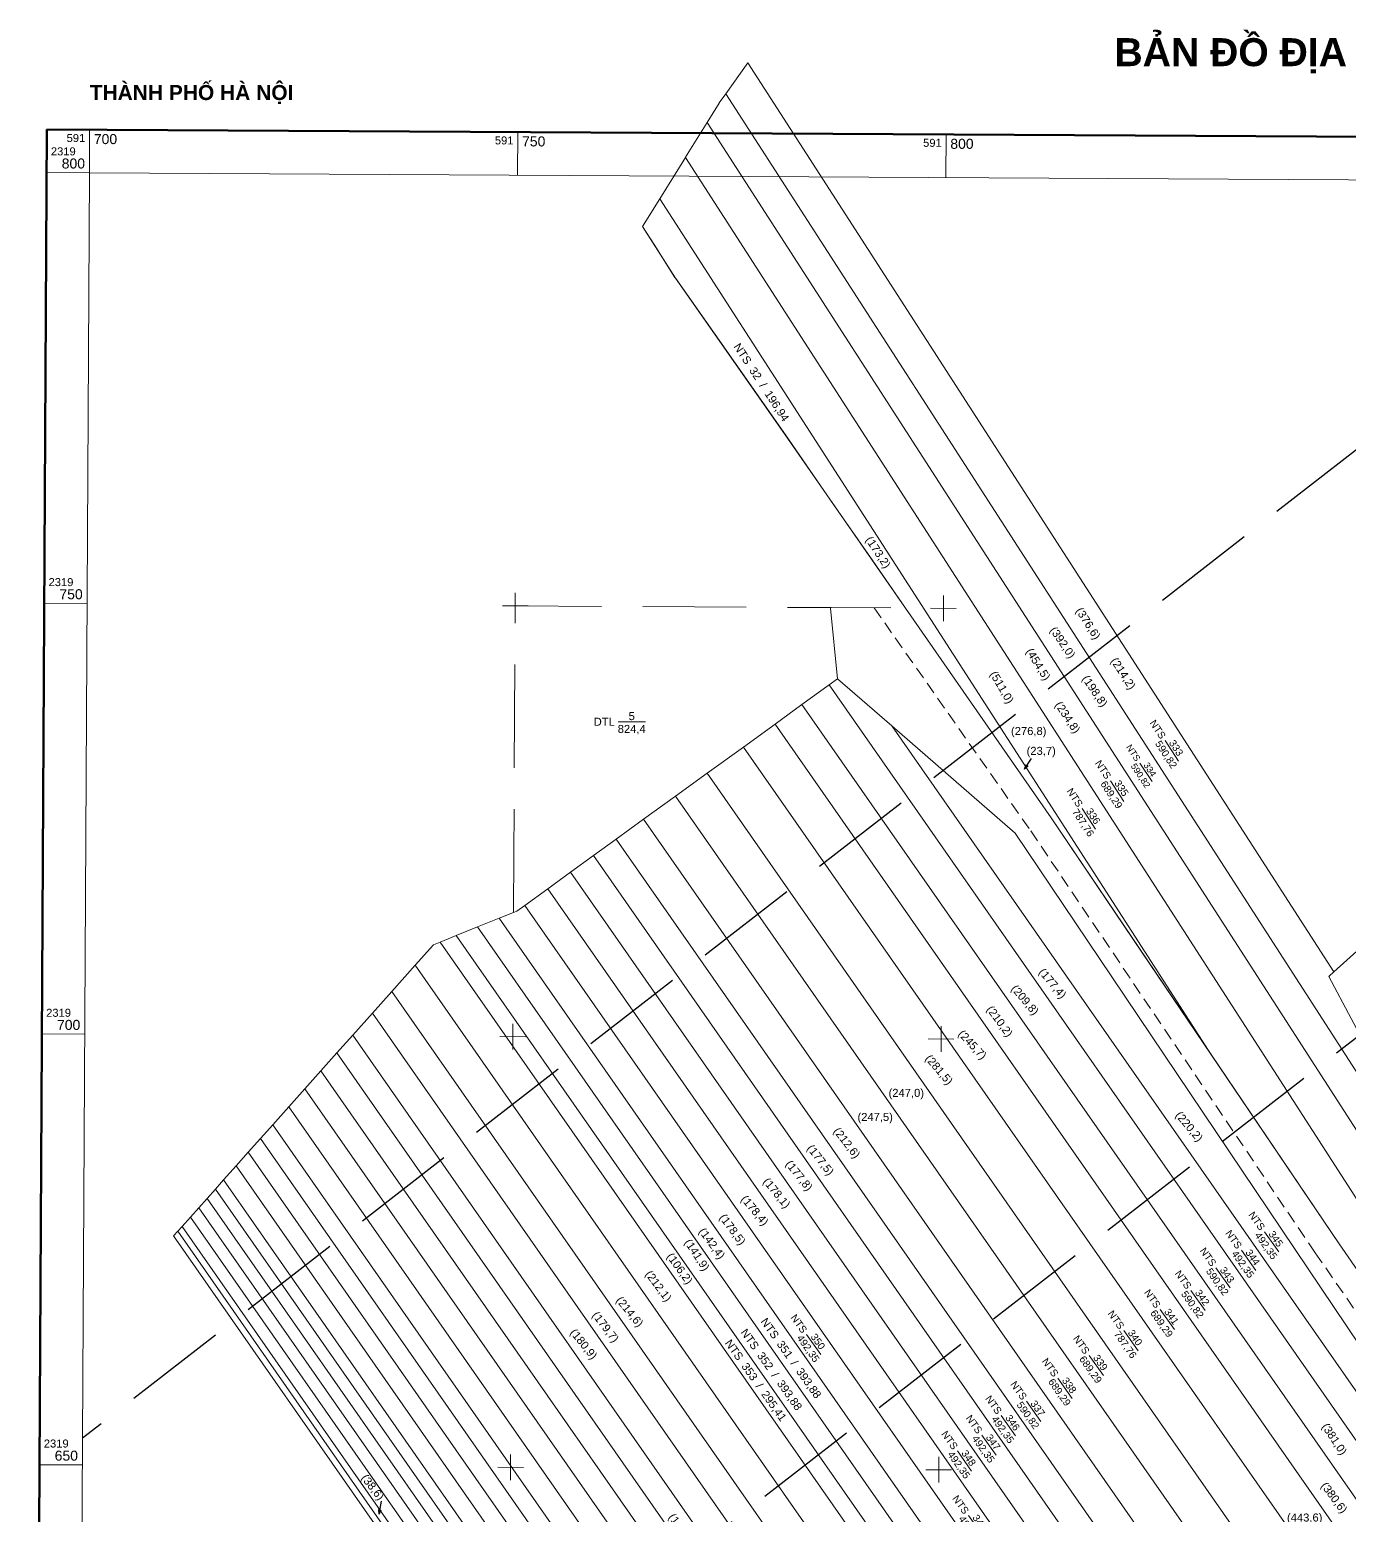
# Model space of a CAD drawing. Header units: metres. Extents: x 591850 to 11787372, y 2319432 to 2388242.
# Drawn here: x 11786917.8 to 11787082.7, y 2388042.2 to 2388227.9 of the extents above; entities that cross this region are included whole.
import ezdxf
from ezdxf.enums import TextEntityAlignment as Align

# ---------------------------------------------------------------- set-up
doc = ezdxf.new("R2010")
doc.units = ezdxf.units.M
doc.header["$MEASUREMENT"] = 0
doc.linetypes.add('DGN Style 3', pattern=[18.08141, 12.915293, -5.166117])
doc.linetypes.add('{tuong nha}', pattern=[2.3, 1.5, -0.8])
for name, color, linetype, lineweight in [('Level 10', 7, 'Continuous', 0), ('Level 13', 7, 'Continuous', 0), ('Level 2', 7, 'Continuous', 0), ('Level 22', 7, 'Continuous', 0), ('Level 29', 7, 'Continuous', 0), ('Level 32', 7, 'Continuous', 0), ('Level 4', 7, 'Continuous', 0), ('Level 51', 7, 'Continuous', 0), ('Level 6', 7, 'Continuous', 0), ('Level 63', 7, 'Continuous', 0)]:
    doc.layers.add(name, color=color, linetype=linetype, lineweight=lineweight)
doc.styles.get("Standard").update_dxf_attribs({"font": 'arial.ttf'})
doc.styles.add('Style-Arial', font='arial.ttf')
doc.dimstyles.get("Standard").update_dxf_attribs({"dimtxt": 0.18, "dimasz": 0.18, "dimexe": 1.25, "dimexo": 0.0625, "dimtad": 1, "dimdsep": 46, "dimtxsty": 'Standard', "dimcen": 0.09, "dimazin": 3, "dimtfac": 1, "dimtmove": 0, "dimatfit": 3})

# ---------------------------------------------------------------- blocks, each defined once
blk = doc.blocks.new('N_Thua_1')
at = {"layer": 'Level 13', "color": 7, "linetype": 'Continuous', "lineweight": 0}
blk.add_line((0, 0), (3.426829, 0), dxfattribs=at)
at = {"layer": 'Level 13', "color": 3, "linetype": 'Continuous', "lineweight": 0}
blk.add_text('DTL', height=1, dxfattribs=at).set_placement((-0.4, 0), align=Align.MIDDLE_RIGHT)
at = {"layer": 'Level 2', "color": 1, "linetype": 'Continuous', "lineweight": 0}
blk.add_text('5', height=1, dxfattribs=at).set_placement((1.713415, 0.2), align=Align.CENTER)
at = {"layer": 'Level 4', "color": 1, "linetype": 'Continuous', "lineweight": 0}
blk.add_text('824,4', height=1, dxfattribs=at).set_placement((1.713415, -0.4), align=Align.TOP_CENTER)
blk = doc.blocks.new('N_Thua_96')
at = {"layer": 'Level 13', "color": 7, "linetype": 'Continuous', "lineweight": 0}
blk.add_line((0, 0), (3.089634, 0), dxfattribs=at)
at = {"layer": 'Level 13', "color": 3, "linetype": 'Continuous', "lineweight": 0}
blk.add_text('NTS', height=0.9, dxfattribs=at).set_placement((-0.4, 0), align=Align.MIDDLE_RIGHT)
at = {"layer": 'Level 2', "color": 2, "linetype": 'Continuous', "lineweight": 0}
blk.add_text('336', height=0.9, dxfattribs=at).set_placement((1.544817, 0.2), align=Align.CENTER)
at = {"layer": 'Level 4', "color": 1, "linetype": 'Continuous', "lineweight": 0}
blk.add_text('787,76', height=0.9, dxfattribs=at).set_placement((1.544817, -0.4), align=Align.TOP_CENTER)
blk = doc.blocks.new('N_Thua_97')
at = {"layer": 'Level 13', "color": 7, "linetype": 'Continuous', "lineweight": 0}
blk.add_line((0, 0), (3.089634, 0), dxfattribs=at)
at = {"layer": 'Level 13', "color": 3, "linetype": 'Continuous', "lineweight": 0}
blk.add_text('NTS', height=0.9, dxfattribs=at).set_placement((-0.4, 0), align=Align.MIDDLE_RIGHT)
at = {"layer": 'Level 2', "color": 2, "linetype": 'Continuous', "lineweight": 0}
blk.add_text('340', height=0.9, dxfattribs=at).set_placement((1.544817, 0.2), align=Align.CENTER)
at = {"layer": 'Level 4', "color": 1, "linetype": 'Continuous', "lineweight": 0}
blk.add_text('787,76', height=0.9, dxfattribs=at).set_placement((1.544817, -0.4), align=Align.TOP_CENTER)
blk = doc.blocks.new('N_Thua_98')
at = {"layer": 'Level 13', "color": 7, "linetype": 'Continuous', "lineweight": 0}
blk.add_line((0, 0), (3.088262, 0), dxfattribs=at)
at = {"layer": 'Level 13', "color": 3, "linetype": 'Continuous', "lineweight": 0}
blk.add_text('NTS', height=0.9, dxfattribs=at).set_placement((-0.4, 0), align=Align.MIDDLE_RIGHT)
at = {"layer": 'Level 2', "color": 2, "linetype": 'Continuous', "lineweight": 0}
blk.add_text('339', height=0.9, dxfattribs=at).set_placement((1.544131, 0.2), align=Align.CENTER)
at = {"layer": 'Level 4', "color": 1, "linetype": 'Continuous', "lineweight": 0}
blk.add_text('689,29', height=0.9, dxfattribs=at).set_placement((1.544131, -0.4), align=Align.TOP_CENTER)
blk = doc.blocks.new('N_Thua_99')
at = {"layer": 'Level 13', "color": 7, "linetype": 'Continuous', "lineweight": 0}
blk.add_line((0, 0), (3.088262, 0), dxfattribs=at)
at = {"layer": 'Level 13', "color": 3, "linetype": 'Continuous', "lineweight": 0}
blk.add_text('NTS', height=0.9, dxfattribs=at).set_placement((-0.4, 0), align=Align.MIDDLE_RIGHT)
at = {"layer": 'Level 2', "color": 2, "linetype": 'Continuous', "lineweight": 0}
blk.add_text('338', height=0.9, dxfattribs=at).set_placement((1.544131, 0.2), align=Align.CENTER)
at = {"layer": 'Level 4', "color": 1, "linetype": 'Continuous', "lineweight": 0}
blk.add_text('689,29', height=0.9, dxfattribs=at).set_placement((1.544131, -0.4), align=Align.TOP_CENTER)
blk = doc.blocks.new('N_Thua_100')
at = {"layer": 'Level 13', "color": 7, "linetype": 'Continuous', "lineweight": 0}
blk.add_line((0, 0), (3.088262, 0), dxfattribs=at)
at = {"layer": 'Level 13', "color": 3, "linetype": 'Continuous', "lineweight": 0}
blk.add_text('NTS', height=0.9, dxfattribs=at).set_placement((-0.4, 0), align=Align.MIDDLE_RIGHT)
at = {"layer": 'Level 2', "color": 2, "linetype": 'Continuous', "lineweight": 0}
blk.add_text('341', height=0.9, dxfattribs=at).set_placement((1.544131, 0.2), align=Align.CENTER)
at = {"layer": 'Level 4', "color": 1, "linetype": 'Continuous', "lineweight": 0}
blk.add_text('689,29', height=0.9, dxfattribs=at).set_placement((1.544131, -0.4), align=Align.TOP_CENTER)
blk = doc.blocks.new('N_Thua_101')
at = {"layer": 'Level 13', "color": 7, "linetype": 'Continuous', "lineweight": 0}
blk.add_line((0, 0), (3.088262, 0), dxfattribs=at)
at = {"layer": 'Level 13', "color": 3, "linetype": 'Continuous', "lineweight": 0}
blk.add_text('NTS', height=0.9, dxfattribs=at).set_placement((-0.4, 0), align=Align.MIDDLE_RIGHT)
at = {"layer": 'Level 2', "color": 2, "linetype": 'Continuous', "lineweight": 0}
blk.add_text('335', height=0.9, dxfattribs=at).set_placement((1.544131, 0.2), align=Align.CENTER)
at = {"layer": 'Level 4', "color": 1, "linetype": 'Continuous', "lineweight": 0}
blk.add_text('689,29', height=0.9, dxfattribs=at).set_placement((1.544131, -0.4), align=Align.TOP_CENTER)
blk = doc.blocks.new('N_Thua_104')
at = {"layer": 'Level 13', "color": 7, "linetype": 'Continuous', "lineweight": 0}
blk.add_line((0, 0), (3.089634, 0), dxfattribs=at)
at = {"layer": 'Level 13', "color": 3, "linetype": 'Continuous', "lineweight": 0}
blk.add_text('NTS', height=0.9, dxfattribs=at).set_placement((-0.4, 0), align=Align.MIDDLE_RIGHT)
at = {"layer": 'Level 2', "color": 2, "linetype": 'Continuous', "lineweight": 0}
blk.add_text('342', height=0.9, dxfattribs=at).set_placement((1.544817, 0.2), align=Align.CENTER)
at = {"layer": 'Level 4', "color": 1, "linetype": 'Continuous', "lineweight": 0}
blk.add_text('590,82', height=0.9, dxfattribs=at).set_placement((1.544817, -0.4), align=Align.TOP_CENTER)
blk = doc.blocks.new('N_Thua_105')
at = {"layer": 'Level 13', "color": 7, "linetype": 'Continuous', "lineweight": 0}
blk.add_line((0, 0), (3.089634, 0), dxfattribs=at)
at = {"layer": 'Level 13', "color": 3, "linetype": 'Continuous', "lineweight": 0}
blk.add_text('NTS', height=0.9, dxfattribs=at).set_placement((-0.4, 0), align=Align.MIDDLE_RIGHT)
at = {"layer": 'Level 2', "color": 2, "linetype": 'Continuous', "lineweight": 0}
blk.add_text('343', height=0.9, dxfattribs=at).set_placement((1.544817, 0.2), align=Align.CENTER)
at = {"layer": 'Level 4', "color": 1, "linetype": 'Continuous', "lineweight": 0}
blk.add_text('590,82', height=0.9, dxfattribs=at).set_placement((1.544817, -0.4), align=Align.TOP_CENTER)
blk = doc.blocks.new('N_Thua_106')
at = {"layer": 'Level 13', "color": 7, "linetype": 'Continuous', "lineweight": 0}
blk.add_line((0, 0), (3.089634, 0), dxfattribs=at)
at = {"layer": 'Level 13', "color": 3, "linetype": 'Continuous', "lineweight": 0}
blk.add_text('NTS', height=0.9, dxfattribs=at).set_placement((-0.4, 0), align=Align.MIDDLE_RIGHT)
at = {"layer": 'Level 2', "color": 2, "linetype": 'Continuous', "lineweight": 0}
blk.add_text('333', height=0.9, dxfattribs=at).set_placement((1.544817, 0.2), align=Align.CENTER)
at = {"layer": 'Level 4', "color": 1, "linetype": 'Continuous', "lineweight": 0}
blk.add_text('590,82', height=0.9, dxfattribs=at).set_placement((1.544817, -0.4), align=Align.TOP_CENTER)
blk = doc.blocks.new('N_Thua_107')
at = {"layer": 'Level 13', "color": 7, "linetype": 'Continuous', "lineweight": 0}
blk.add_line((0, 0), (2.746341, 0), dxfattribs=at)
at = {"layer": 'Level 13', "color": 3, "linetype": 'Continuous', "lineweight": 0}
blk.add_text('NTS', height=0.8, dxfattribs=at).set_placement((-0.4, 0), align=Align.MIDDLE_RIGHT)
at = {"layer": 'Level 2', "color": 2, "linetype": 'Continuous', "lineweight": 0}
blk.add_text('334', height=0.8, dxfattribs=at).set_placement((1.373171, 0.2), align=Align.CENTER)
at = {"layer": 'Level 4', "color": 1, "linetype": 'Continuous', "lineweight": 0}
blk.add_text('590,82', height=0.8, dxfattribs=at).set_placement((1.373171, -0.4), align=Align.TOP_CENTER)
blk = doc.blocks.new('N_Thua_108')
at = {"layer": 'Level 13', "color": 7, "linetype": 'Continuous', "lineweight": 0}
blk.add_line((0, 0), (3.089634, 0), dxfattribs=at)
at = {"layer": 'Level 13', "color": 3, "linetype": 'Continuous', "lineweight": 0}
blk.add_text('NTS', height=0.9, dxfattribs=at).set_placement((-0.4, 0), align=Align.MIDDLE_RIGHT)
at = {"layer": 'Level 2', "color": 2, "linetype": 'Continuous', "lineweight": 0}
blk.add_text('337', height=0.9, dxfattribs=at).set_placement((1.544817, 0.2), align=Align.CENTER)
at = {"layer": 'Level 4', "color": 1, "linetype": 'Continuous', "lineweight": 0}
blk.add_text('590,82', height=0.9, dxfattribs=at).set_placement((1.544817, -0.4), align=Align.TOP_CENTER)
blk = doc.blocks.new('N_Thua_109')
at = {"layer": 'Level 13', "color": 7, "linetype": 'Continuous', "lineweight": 0}
blk.add_line((0, 0), (3.084146, 0), dxfattribs=at)
at = {"layer": 'Level 13', "color": 3, "linetype": 'Continuous', "lineweight": 0}
blk.add_text('NTS', height=0.9, dxfattribs=at).set_placement((-0.4, 0), align=Align.MIDDLE_RIGHT)
at = {"layer": 'Level 2', "color": 2, "linetype": 'Continuous', "lineweight": 0}
blk.add_text('345', height=0.9, dxfattribs=at).set_placement((1.542073, 0.2), align=Align.CENTER)
at = {"layer": 'Level 4', "color": 1, "linetype": 'Continuous', "lineweight": 0}
blk.add_text('492,35', height=0.9, dxfattribs=at).set_placement((1.542073, -0.4), align=Align.TOP_CENTER)
blk = doc.blocks.new('N_Thua_110')
at = {"layer": 'Level 13', "color": 7, "linetype": 'Continuous', "lineweight": 0}
blk.add_line((0, 0), (3.084146, 0), dxfattribs=at)
at = {"layer": 'Level 13', "color": 3, "linetype": 'Continuous', "lineweight": 0}
blk.add_text('NTS', height=0.9, dxfattribs=at).set_placement((-0.4, 0), align=Align.MIDDLE_RIGHT)
at = {"layer": 'Level 2', "color": 2, "linetype": 'Continuous', "lineweight": 0}
blk.add_text('344', height=0.9, dxfattribs=at).set_placement((1.542073, 0.2), align=Align.CENTER)
at = {"layer": 'Level 4', "color": 1, "linetype": 'Continuous', "lineweight": 0}
blk.add_text('492,35', height=0.9, dxfattribs=at).set_placement((1.542073, -0.4), align=Align.TOP_CENTER)
blk = doc.blocks.new('N_Thua_112')
at = {"layer": 'Level 13', "color": 7, "linetype": 'Continuous', "lineweight": 0}
blk.add_line((0, 0), (3.084146, 0), dxfattribs=at)
at = {"layer": 'Level 13', "color": 3, "linetype": 'Continuous', "lineweight": 0}
blk.add_text('NTS', height=0.9, dxfattribs=at).set_placement((-0.4, 0), align=Align.MIDDLE_RIGHT)
at = {"layer": 'Level 2', "color": 2, "linetype": 'Continuous', "lineweight": 0}
blk.add_text('350', height=0.9, dxfattribs=at).set_placement((1.542073, 0.2), align=Align.CENTER)
at = {"layer": 'Level 4', "color": 1, "linetype": 'Continuous', "lineweight": 0}
blk.add_text('492,35', height=0.9, dxfattribs=at).set_placement((1.542073, -0.4), align=Align.TOP_CENTER)
blk = doc.blocks.new('N_Thua_114')
at = {"layer": 'Level 13', "color": 7, "linetype": 'Continuous', "lineweight": 0}
blk.add_line((0, 0), (3.084146, 0), dxfattribs=at)
at = {"layer": 'Level 13', "color": 3, "linetype": 'Continuous', "lineweight": 0}
blk.add_text('NTS', height=0.9, dxfattribs=at).set_placement((-0.4, 0), align=Align.MIDDLE_RIGHT)
at = {"layer": 'Level 2', "color": 2, "linetype": 'Continuous', "lineweight": 0}
blk.add_text('348', height=0.9, dxfattribs=at).set_placement((1.542073, 0.2), align=Align.CENTER)
at = {"layer": 'Level 4', "color": 1, "linetype": 'Continuous', "lineweight": 0}
blk.add_text('492,35', height=0.9, dxfattribs=at).set_placement((1.542073, -0.4), align=Align.TOP_CENTER)
blk = doc.blocks.new('N_Thua_115')
at = {"layer": 'Level 13', "color": 7, "linetype": 'Continuous', "lineweight": 0}
blk.add_line((0, 0), (3.084146, 0), dxfattribs=at)
at = {"layer": 'Level 13', "color": 3, "linetype": 'Continuous', "lineweight": 0}
blk.add_text('NTS', height=0.9, dxfattribs=at).set_placement((-0.4, 0), align=Align.MIDDLE_RIGHT)
at = {"layer": 'Level 2', "color": 2, "linetype": 'Continuous', "lineweight": 0}
blk.add_text('349', height=0.9, dxfattribs=at).set_placement((1.542073, 0.2), align=Align.CENTER)
at = {"layer": 'Level 4', "color": 1, "linetype": 'Continuous', "lineweight": 0}
blk.add_text('492,35', height=0.9, dxfattribs=at).set_placement((1.542073, -0.4), align=Align.TOP_CENTER)
blk = doc.blocks.new('N_Thua_116')
at = {"layer": 'Level 13', "color": 7, "linetype": 'Continuous', "lineweight": 0}
blk.add_line((0, 0), (3.084146, 0), dxfattribs=at)
at = {"layer": 'Level 13', "color": 3, "linetype": 'Continuous', "lineweight": 0}
blk.add_text('NTS', height=0.9, dxfattribs=at).set_placement((-0.4, 0), align=Align.MIDDLE_RIGHT)
at = {"layer": 'Level 2', "color": 2, "linetype": 'Continuous', "lineweight": 0}
blk.add_text('347', height=0.9, dxfattribs=at).set_placement((1.542073, 0.2), align=Align.CENTER)
at = {"layer": 'Level 4', "color": 1, "linetype": 'Continuous', "lineweight": 0}
blk.add_text('492,35', height=0.9, dxfattribs=at).set_placement((1.542073, -0.4), align=Align.TOP_CENTER)
blk = doc.blocks.new('N_Thua_117')
at = {"layer": 'Level 13', "color": 7, "linetype": 'Continuous', "lineweight": 0}
blk.add_line((0, 0), (3.084146, 0), dxfattribs=at)
at = {"layer": 'Level 13', "color": 3, "linetype": 'Continuous', "lineweight": 0}
blk.add_text('NTS', height=0.9, dxfattribs=at).set_placement((-0.4, 0), align=Align.MIDDLE_RIGHT)
at = {"layer": 'Level 2', "color": 2, "linetype": 'Continuous', "lineweight": 0}
blk.add_text('346', height=0.9, dxfattribs=at).set_placement((1.542073, 0.2), align=Align.CENTER)
at = {"layer": 'Level 4', "color": 1, "linetype": 'Continuous', "lineweight": 0}
blk.add_text('492,35', height=0.9, dxfattribs=at).set_placement((1.542073, -0.4), align=Align.TOP_CENTER)
blk = doc.blocks.new('N_Th1_74')
at = {"layer": 'Level 13', "color": 3, "linetype": 'Continuous', "lineweight": 0}
blk.add_text('NTS', height=1, dxfattribs=at).set_placement((-1.9281, 0), align=Align.MIDDLE_RIGHT)
at = {"layer": 'Level 13', "color": 7, "linetype": 'Continuous', "lineweight": 0}
blk.add_text('/', height=1, dxfattribs=at).set_placement((1.9281, 0), align=Align.MIDDLE_LEFT)
at = {"layer": 'Level 2', "color": 2, "linetype": 'Continuous', "lineweight": 0}
blk.add_text('352', height=1, dxfattribs=at).set_placement((0, 0), align=Align.MIDDLE_CENTER)
at = {"layer": 'Level 4', "color": 1, "linetype": 'Continuous', "lineweight": 0}
blk.add_text('393,88', height=1, dxfattribs=at).set_placement((3.1169, 0), align=Align.MIDDLE_LEFT)
blk = doc.blocks.new('N_Th1_75')
at = {"layer": 'Level 13', "color": 3, "linetype": 'Continuous', "lineweight": 0}
blk.add_text('NTS', height=1, dxfattribs=at).set_placement((-1.8366, 0), align=Align.MIDDLE_RIGHT)
at = {"layer": 'Level 13', "color": 7, "linetype": 'Continuous', "lineweight": 0}
blk.add_text('/', height=1, dxfattribs=at).set_placement((1.8366, 0), align=Align.MIDDLE_LEFT)
at = {"layer": 'Level 2', "color": 2, "linetype": 'Continuous', "lineweight": 0}
blk.add_text('351', height=1, dxfattribs=at).set_placement((0, 0), align=Align.MIDDLE_CENTER)
at = {"layer": 'Level 4', "color": 1, "linetype": 'Continuous', "lineweight": 0}
blk.add_text('393,88', height=1, dxfattribs=at).set_placement((3.0255, 0), align=Align.MIDDLE_LEFT)
blk = doc.blocks.new('N_Th1_85')
at = {"layer": 'Level 13', "color": 3, "linetype": 'Continuous', "lineweight": 0}
blk.add_text('NTS', height=1, dxfattribs=at).set_placement((-1.93345, 0), align=Align.MIDDLE_RIGHT)
at = {"layer": 'Level 13', "color": 7, "linetype": 'Continuous', "lineweight": 0}
blk.add_text('/', height=1, dxfattribs=at).set_placement((1.93345, 0), align=Align.MIDDLE_LEFT)
at = {"layer": 'Level 2', "color": 2, "linetype": 'Continuous', "lineweight": 0}
blk.add_text('353', height=1, dxfattribs=at).set_placement((0, 0), align=Align.MIDDLE_CENTER)
at = {"layer": 'Level 4', "color": 1, "linetype": 'Continuous', "lineweight": 0}
blk.add_text('295,41', height=1, dxfattribs=at).set_placement((3.12235, 0), align=Align.MIDDLE_LEFT)
blk = doc.blocks.new('N_Th1_86')
at = {"layer": 'Level 13', "color": 3, "linetype": 'Continuous', "lineweight": 0}
blk.add_text('NTS', height=1, dxfattribs=at).set_placement((-1.53975, 0), align=Align.MIDDLE_RIGHT)
at = {"layer": 'Level 13', "color": 7, "linetype": 'Continuous', "lineweight": 0}
blk.add_text('/', height=1, dxfattribs=at).set_placement((1.53975, 0), align=Align.MIDDLE_LEFT)
at = {"layer": 'Level 2', "color": 2, "linetype": 'Continuous', "lineweight": 0}
blk.add_text('32', height=1, dxfattribs=at).set_placement((0, 0), align=Align.MIDDLE_CENTER)
at = {"layer": 'Level 4', "color": 1, "linetype": 'Continuous', "lineweight": 0}
blk.add_text('196,94', height=1, dxfattribs=at).set_placement((2.72865, 0), align=Align.MIDDLE_LEFT)
blk = doc.blocks.new('TerminatorOpen_0.5')
at = {"color": 0, "linetype": 'ByBlock', "lineweight": -2}
for q in [(-1, 0.25), (-1, 0), (-1, -0.25)]:
    blk.add_line((0, 0), q, dxfattribs=at)

msp = doc.modelspace()

# ---------------------------------------------------------------- linework, layer by layer
at = {"layer": 'Level 10', "color": 7, "linetype": 'Continuous', "lineweight": 0, "flags": 128}
for points in [[(11787004.79, 2388219.93), (11787007.54, 2388223.8), (11787080.77, 2388110.17), (11787080.13, 2388109.6)], [(11787002.44, 2388216.31), (11787003.94, 2388218.73), (11787003.97, 2388218.77), (11787004.79, 2388219.93)], [(11787004.79, 2388219.93), (11787099, 2388073.75)], [(11786999.73, 2388211.94), (11786999.76, 2388211.99), (11787002.44, 2388216.31)], [(11787002.44, 2388216.31), (11787095.68, 2388071.64)], [(11786996.52, 2388206.77), (11786999.73, 2388211.94)], [(11786999.73, 2388211.94), (11787091.76, 2388069.14), (11787095.68, 2388071.64)], [(11786996.52, 2388206.77), (11786994.38, 2388203.32), (11786995.82, 2388201.07), (11786998.43, 2388196.97), (11786998.48, 2388196.89), (11786998.52, 2388196.82), (11787003.44, 2388189.81), (11787012.23, 2388177.3), (11787017.05, 2388170.32), (11787018.25, 2388168.59), (11787019.5, 2388166.78), (11787023.14, 2388161.54), (11787027.24, 2388155.64)], [(11786996.52, 2388206.77), (11787065.5, 2388099.75)], [(11787027.24, 2388155.64), (11787045.43, 2388129.43)], [(11787002.45, 2388135), (11787006.98, 2388138.27), (11787010.93, 2388141.13), (11787014.3, 2388143.58), (11787017.68, 2388146.02)], [(11787111.37, 2388011.69), (11787017.68, 2388146.02), (11787018.76, 2388146.81), (11787025.52, 2388140.93), (11787114.38, 2388013.54)], [(11787014.3, 2388143.58), (11787107.82, 2388009.51)], [(11787010.93, 2388141.13), (11787104.26, 2388007.33)], [(11787025.52, 2388140.93), (11787040.94, 2388127.52)], [(11787006.98, 2388138.27), (11787100.09, 2388004.78)], [(11787091.14, 2387999.29), (11786998.48, 2388132.12), (11787002.45, 2388135), (11787095.32, 2388001.86)], [(11786988.24, 2388124.7), (11786991.09, 2388126.76), (11786994.51, 2388129.24), (11786998.48, 2388132.12)], [(11786994.51, 2388129.24), (11787086.94, 2387996.72)], [(11787045.43, 2388129.43), (11787056.87, 2388112.52)], [(11786991.09, 2388126.76), (11787083.34, 2387994.51)], [(11787040.94, 2388127.52), (11787053.03, 2388109.54), (11787116.66, 2388014.93)], [(11786985.38, 2388122.63), (11786988.24, 2388124.7), (11787080.33, 2387992.67)], [(11786982.52, 2388120.55), (11786985.38, 2388122.63)], [(11786985.38, 2388122.63), (11787077.32, 2387990.82)], [(11786979.65, 2388118.47), (11786982.52, 2388120.55)], [(11786982.52, 2388120.55), (11787074.3, 2387988.97)], [(11786976.45, 2388116.87), (11786978.25, 2388117.6), (11786978.67, 2388117.77), (11786979.65, 2388118.47)], [(11786979.65, 2388118.47), (11787071.28, 2387987.12)], [(11786971.08, 2388114.7), (11786973.76, 2388115.78)], [(11786973.76, 2388115.78), (11786976.45, 2388116.87)], [(11786973.76, 2388115.78), (11787065.83, 2387983.79)], [(11786976.45, 2388116.87), (11787068.25, 2387985.27)], [(11786965.98, 2388111), (11786968.26, 2388113.56), (11786969.08, 2388113.89)], [(11786969.08, 2388113.89), (11786971.08, 2388114.7)], [(11786969.08, 2388113.89), (11787061.63, 2387981.21)], [(11786971.08, 2388114.7), (11787063.43, 2387982.31), (11787107.46, 2387918.57)], [(11787056.87, 2388112.52), (11787065.5, 2388099.75), (11787081.44, 2388076.17), (11787087.98, 2388066.72), (11787091.76, 2388069.14)], [(11787080.77, 2388110.17), (11787084.44, 2388113.44)], [(11786963.06, 2388107.73), (11786965.98, 2388111)], [(11786965.98, 2388111), (11787058.01, 2387978.99), (11787101.93, 2387915.41)], [(11787080.13, 2388109.6), (11787088.53, 2388093.84)], [(11786960.62, 2388104.99), (11786963.06, 2388107.73)], [(11786963.06, 2388107.73), (11787054.4, 2387976.78)], [(11786958.16, 2388102.24), (11786960.62, 2388104.99)], [(11786960.62, 2388104.99), (11787051.35, 2387974.91)], [(11786956.18, 2388100.03), (11786958.16, 2388102.24)], [(11786958.16, 2388102.24), (11787048.29, 2387973.03)], [(11786954.19, 2388097.8), (11786956.18, 2388100.03)], [(11786956.18, 2388100.03), (11787045.82, 2387971.52)], [(11786952.19, 2388095.56), (11786954.19, 2388097.8)], [(11786954.19, 2388097.8), (11787043.34, 2387970)], [(11786950.18, 2388093.31), (11786952.19, 2388095.56)], [(11786952.19, 2388095.56), (11787040.84, 2387968.47)], [(11786948.16, 2388091.04), (11786950.18, 2388093.31)], [(11786950.18, 2388093.31), (11787038.33, 2387966.93)], [(11786946.63, 2388089.33), (11786948.16, 2388091.04)], [(11786948.16, 2388091.04), (11787035.81, 2387965.38)], [(11786945.1, 2388087.62), (11786946.63, 2388089.33)], [(11786946.63, 2388089.33), (11787033.91, 2387964.22)], [(11786942.02, 2388084.17), (11786943.57, 2388085.9)], [(11786943.57, 2388085.9), (11786945.1, 2388087.62)], [(11786943.57, 2388085.9), (11787030.08, 2387961.87)], [(11786945.1, 2388087.62), (11787032, 2387963.05)], [(11786940.99, 2388083.01), (11786942.02, 2388084.17)], [(11786942.02, 2388084.17), (11787028.15, 2387960.69)], [(11786939.95, 2388081.85), (11786940.99, 2388083.01)], [(11786940.99, 2388083.01), (11787026.86, 2387959.9)], [(11786937.87, 2388079.52), (11786938.91, 2388080.68)], [(11786938.91, 2388080.68), (11786939.95, 2388081.85)], [(11786938.91, 2388080.68), (11787024.27, 2387958.31), (11787067.2, 2387896.16)], [(11786939.95, 2388081.85), (11787025.56, 2387959.11)], [(11786936.82, 2388078.34), (11786937.87, 2388079.52)], [(11786937.87, 2388079.52), (11787022.97, 2387957.51)], [(11786936.3, 2388077.76), (11786935.77, 2388077.17), (11787020.35, 2387955.91)], [(11786936.3, 2388077.76), (11786936.82, 2388078.34)], [(11786936.3, 2388077.76), (11787021.01, 2387956.31)], [(11786936.82, 2388078.34), (11787021.66, 2387956.71)]]:
    msp.add_lwpolyline(points, dxfattribs=at)
at = {"layer": 'Level 10', "color": 7, "linetype": 'DGN Style 3', "lineweight": 0, "flags": 128}
msp.add_lwpolyline([(11786978.25, 2388117.6), (11786978.29, 2388124.91), (11786978.46, 2388155.91), (11787017.86, 2388155.69), (11787017.97, 2388155.69), (11787027.24, 2388155.64)], dxfattribs=at)
at = {"layer": 'Level 22', "color": 7, "linetype": '{tuong nha}', "lineweight": 0}
for p, q in [((11787023.32, 2388155.66), (11787042.89, 2388127.79)), ((11787023.32, 2388155.66), (11787042.89, 2388127.79)), ((11787023.32, 2388155.66), (11787042.89, 2388127.79)), ((11787023.32, 2388155.66), (11787042.89, 2388127.79)), ((11787023.32, 2388155.66), (11787042.89, 2388127.79)), ((11787023.32, 2388155.66), (11787042.89, 2388127.79)), ((11787042.89, 2388127.79), (11787078.44, 2388075.04)), ((11787042.89, 2388127.79), (11787078.44, 2388075.04)), ((11787042.89, 2388127.79), (11787078.44, 2388075.04)), ((11787042.89, 2388127.79), (11787078.44, 2388075.04)), ((11787042.89, 2388127.79), (11787078.44, 2388075.04)), ((11787042.89, 2388127.79), (11787078.44, 2388075.04)), ((11787078.44, 2388075.04), (11787092.27, 2388055.19)), ((11787078.44, 2388075.04), (11787092.27, 2388055.19)), ((11787078.44, 2388075.04), (11787092.27, 2388055.19)), ((11787078.44, 2388075.04), (11787092.27, 2388055.19)), ((11787078.44, 2388075.04), (11787092.27, 2388055.19)), ((11787078.44, 2388075.04), (11787092.27, 2388055.19))]:
    msp.add_line(p, q, dxfattribs=at)
at = {"layer": 'Level 29', "color": 7, "linetype": 'Continuous', "lineweight": 0, "ltscale": 0.5}
msp.add_line((11787045.43, 2388129.43), (11787081.45, 2388076.17), dxfattribs=at)
msp.add_line((11787045.43, 2388129.43), (11787081.45, 2388076.17), dxfattribs=at)
msp.add_line((11787045.43, 2388129.43), (11787081.45, 2388076.17), dxfattribs=at)
at = {"layer": 'Level 29', "color": 7, "linetype": 'Continuous', "lineweight": 0, "ltscale": 0.5, "flags": 128}
for points in [[(11786994.38, 2388203.33), (11786998.48, 2388196.89), (11787012.22, 2388177.29), (11787019.5, 2388166.78), (11787027.24, 2388155.64)], [(11786994.38, 2388203.33), (11786998.48, 2388196.89), (11787012.22, 2388177.29), (11787019.5, 2388166.78), (11787027.24, 2388155.64)], [(11786994.38, 2388203.33), (11786998.48, 2388196.89), (11787012.22, 2388177.29), (11787019.5, 2388166.78), (11787027.24, 2388155.64)], [(11787027.24, 2388155.64), (11787045.43, 2388129.43)], [(11787027.24, 2388155.64), (11787045.43, 2388129.43)], [(11787027.24, 2388155.64), (11787045.43, 2388129.43)]]:
    msp.add_lwpolyline(points, dxfattribs=at)
at = {"layer": 'Level 32', "color": 3, "linetype": 'Continuous', "lineweight": 0, "flags": 128}
msp.add_lwpolyline([(11787017.86, 2388155.69), (11787017.86, 2388155.61), (11787018.76, 2388146.81)], dxfattribs=at)
at = {"layer": 'Level 51', "color": 6, "linetype": 'DGN Style 3', "lineweight": 30, "flags": 128}
for points in [[(11786923.96, 2387978.11), (11787130.41, 2388138.31), (11787188.09, 2388183.57), (11787203.42, 2388196.14), (11787218.39, 2388208.41)], [(11787126.65, 2388208.92), (11787112.26, 2388197.71), (11787095.1, 2388184.34), (11786924.37, 2388051.86)]]:
    msp.add_lwpolyline(points, dxfattribs=at)
at = {"layer": 'Level 63', "color": 7, "linetype": 'Continuous', "lineweight": 0}
for p, q in [((11786925.27, 2388215.42), (11786925.24, 2388210.04)), ((11786978.79, 2388215.13), (11786978.76, 2388209.74)), ((11787032.31, 2388214.83), (11787032.28, 2388209.45)), ((11786919.88, 2388210.07), (11786925.24, 2388210.04)), ((11786978.47, 2388157.52), (11786978.45, 2388154.29)), ((11787031.99, 2388157.22), (11787031.98, 2388153.99)), ((11786919.59, 2388156.23), (11786924.94, 2388156.2)), ((11786976.86, 2388155.92), (11786980.07, 2388155.9)), ((11787030.38, 2388155.62), (11787033.59, 2388155.6)), ((11786978.18, 2388103.68), (11786978.16, 2388100.45)), ((11787031.7, 2388103.39), (11787031.68, 2388100.16)), ((11786919.29, 2388102.4), (11786924.65, 2388102.37)), ((11786976.56, 2388102.08), (11786979.77, 2388102.06)), ((11787030.08, 2388101.78), (11787033.3, 2388101.76)), ((11786977.88, 2388049.85), (11786977.86, 2388046.62)), ((11787031.4, 2388049.55), (11787031.39, 2388046.32)), ((11786919, 2388048.56), (11786924.35, 2388048.53)), ((11786976.27, 2388048.24), (11786979.48, 2388048.22)), ((11787029.79, 2388047.94), (11787033, 2388047.93))]:
    msp.add_line(p, q, dxfattribs=at)
at = {"layer": 'Level 63', "color": 7, "linetype": 'Continuous', "lineweight": 140, "flags": 128}
msp.add_lwpolyline([(11786919.91, 2388215.45), (11787305.28, 2388213.31), (11787303.14, 2387825.69), (11786917.79, 2387827.83), (11786919.91, 2388215.45)], close=True, dxfattribs=at)
at = {"layer": 'Level 63', "color": 7, "linetype": 'Continuous', "lineweight": 0, "flags": 128}
msp.add_lwpolyline([(11786925.24, 2388210.04), (11787299.89, 2388207.96), (11787297.82, 2387831.1), (11786923.17, 2387833.19), (11786925.24, 2388210.04)], close=True, dxfattribs=at)

# ---------------------------------------------------------------- block references
at = {"layer": 'Level 2', "color": 2, "linetype": 'Continuous', "lineweight": 0}
for name, p, rotation in [('N_Th1_86', (11787008.5, 2388184.97), 303.271052), ('N_Thua_106', (11787059.68, 2388139.09), 303.271052), ('N_Thua_107', (11787056.54, 2388136.27), 303.271052), ('N_Thua_101', (11787052.85, 2388134.06), 303.271052), ('N_Thua_96', (11787049.31, 2388130.57), 303.271052), ('N_Thua_109', (11787072.11, 2388077.68), 305.37122), ('N_Thua_110', (11787069.22, 2388075.37), 305.37122), ('N_Thua_105', (11787066.02, 2388073.18), 305.37122), ('N_Thua_104', (11787062.91, 2388070.34), 305.37122), ('N_Thua_100', (11787059.06, 2388067.96), 305.37122), ('N_Thua_112', (11787014.88, 2388064.84), 305.37122), ('N_Thua_97', (11787054.52, 2388065.33), 305.37122), ('N_Th1_74', (11787009.72, 2388061.54), 305.371933), ('N_Th1_75', (11787012.17, 2388062.97), 305.37122), ('N_Th1_85', (11787007.76, 2388060.2), 305.370504), ('N_Thua_98', (11787050.18, 2388062.21), 305.37122), ('N_Thua_99', (11787046.29, 2388059.37), 305.37122), ('N_Thua_108', (11787042.35, 2388056.49), 305.37122), ('N_Thua_117', (11787039.21, 2388054.7), 305.37122), ('N_Thua_116', (11787036.78, 2388052.26), 305.37122), ('N_Thua_114', (11787033.72, 2388050.28), 305.37122), ('N_Thua_115', (11787035.1, 2388042.22), 305.37122)]:
    msp.add_blockref(name, p, dxfattribs=dict(at, rotation=rotation))
at = {"layer": 'Level 2', "color": 1, "linetype": 'Continuous', "lineweight": 0}
msp.add_blockref('N_Thua_1', (11786991.31, 2388141.43), dxfattribs=at)

# ---------------------------------------------------------------- texts
at = {"layer": 'Level 6', "color": 30, "linetype": 'Continuous', "lineweight": 70}
for s, rotation, p in [('(173,2)', 303.6111, (11787023.83, 2388162.61)), ('(376,6)', 302.771, (11787050.08, 2388153.72)), ('(392,0)', 304.4946, (11787046.89, 2388151.34)), ('(454,5)', 301.992, (11787043.83, 2388148.61)), ('(511,0)', 300.3666, (11787039.29, 2388145.74)), ('(381,0)', 303.6997, (11787080.85, 2388051.77)), ('(380,6)', 306.7143, (11787080.82, 2388044.45))]:
    msp.add_text(s, height=1, rotation=rotation, dxfattribs=at).set_placement(p, align=Align.MIDDLE_CENTER)
at = {"layer": 'Level 6', "color": 6, "linetype": 'Continuous', "lineweight": 70}
for s, rotation, p in [('(214,2)', 303.093, (11787054.46, 2388147.46)), ('(198,8)', 304.2109, (11787050.91, 2388145.26)), ('(234,8)', 303.6606, (11787047.51, 2388141.98)), ('(177,4)', 310.1952, (11787045.63, 2388108.73)), ('(209,8)', 310.2115, (11787042.18, 2388106.66)), ('(210,2)', 306.3701, (11787039.02, 2388103.99)), ('(245,7)', 312.8984, (11787035.61, 2388101.07)), ('(281,5)', 310.6961, (11787031.44, 2388097.94)), ('(220,2)', 310.2502, (11787062.7, 2388090.84)), ('(212,6)', 307.8571, (11787019.92, 2388088.8)), ('(177,5)', 308.3242, (11787016.62, 2388086.66)), ('(177,8)', 308.7968, (11787013.95, 2388084.71)), ('(178,1)', 309.2477, (11787011.16, 2388082.53)), ('(178,4)', 309.868, (11787008.41, 2388080.35)), ('(178,5)', 306.5146, (11787005.63, 2388077.97)), ('(141,9)', 303.3658, (11787001.19, 2388074.79)), ('(142,4)', 306.1582, (11787003.06, 2388076.23)), ('(106,2)', 305.8956, (11786999.03, 2388073.09)), ('(212,1)', 306.9098, (11786996.37, 2388070.9)), ('(214,6)', 309.3595, (11786992.78, 2388067.69)), ('(179,7)', 307.6798, (11786989.76, 2388065.79)), ('(180,9)', 308.7432, (11786987.03, 2388063.65)), ('(38,6)', 308.2965, (11786960.66, 2388045.75)), ('(145,6)', 307.5544, (11786999.29, 2388040.54))]:
    msp.add_text(s, height=1, rotation=rotation, dxfattribs=at).set_placement(p, align=Align.MIDDLE_CENTER)
for s, p in [('(276,8)', (11787042.64, 2388140.27)), ('(23,7)', (11787044.2, 2388137.79)), ('(247,0)', (11787027.34, 2388095.04)), ('(247,5)', (11787023.45, 2388092.03))]:
    msp.add_text(s, height=1, dxfattribs=at).set_placement(p, align=Align.MIDDLE_CENTER)
at = {"layer": 'Level 6', "color": 30, "linetype": 'Continuous', "lineweight": 70}
msp.add_text('(443,6)', height=1, dxfattribs=at).set_placement((11787077.13, 2388041.96), align=Align.MIDDLE_CENTER)
at = {"layer": 'Level 63', "color": 7, "linetype": 'Continuous', "lineweight": 0}
for p in [(11786924.73, 2388214.89), (11786978.25, 2388214.59), (11787031.77, 2388214.29)]:
    msp.add_text('591', height=1, dxfattribs=at).set_placement(p, align=Align.TOP_RIGHT)
for s, p in [('700', (11786925.8, 2388214.88)), ('750', (11786979.32, 2388214.59)), ('800', (11787032.84, 2388214.29))]:
    msp.add_text(s, height=1.25, dxfattribs=at).set_placement(p, align=Align.TOP_LEFT)
for p in [(11786920.43, 2388212.22), (11786920.14, 2388158.38), (11786919.84, 2388104.55), (11786919.55, 2388050.71)]:
    msp.add_text('2319', height=1, dxfattribs=at).set_placement(p)
for s, p in [('800', (11786924.7, 2388210.58)), ('750', (11786924.41, 2388156.74)), ('700', (11786924.11, 2388102.91)), ('650', (11786923.82, 2388049.07))]:
    msp.add_text(s, height=1.25, dxfattribs=at).set_placement(p, align=Align.RIGHT)
at = {"layer": 'Level 63', "color": 7, "linetype": 'Continuous', "lineweight": 0, "line_spacing_factor": 0.6}
for s, insert, char_height, attachment_point in [('\\fArial|b1|i0|c00|p39;BẢN ĐỒ ĐỊA CHÍNH PHƯỜNG PHƯỜNG LĨNH NAM', (11787112.64, 2388222.46), 3.5, 8), ('\\fArial|b1|i0|c00|p39;THÀNH PHỐ HÀ NỘI', (11786925.28, 2388218.65), 1.875, 7)]:
    msp.add_mtext(s, dxfattribs=dict(at, insert=insert, char_height=char_height, attachment_point=attachment_point))

# ---------------------------------------------------------------- leaders
at = {"layer": 'Level 6', "color": 1, "linetype": 'Continuous', "lineweight": 0}
for points in [[(11787042.1, 2388135.51), (11787043, 2388136.85)], [(11786961.44, 2388042.36), (11786961.74, 2388044.02)]]:
    msp.add_leader(points, dimstyle='Standard', override={"dimtxt": 1, "dimasz": 0.6, "dimgap": 0.5, "dimtad": 1, "dimtxsty": 'Style-Arial', "dimldrblk": 'TerminatorOpen_0.5'}, dxfattribs=at)

doc.saveas('drawing.dxf')
